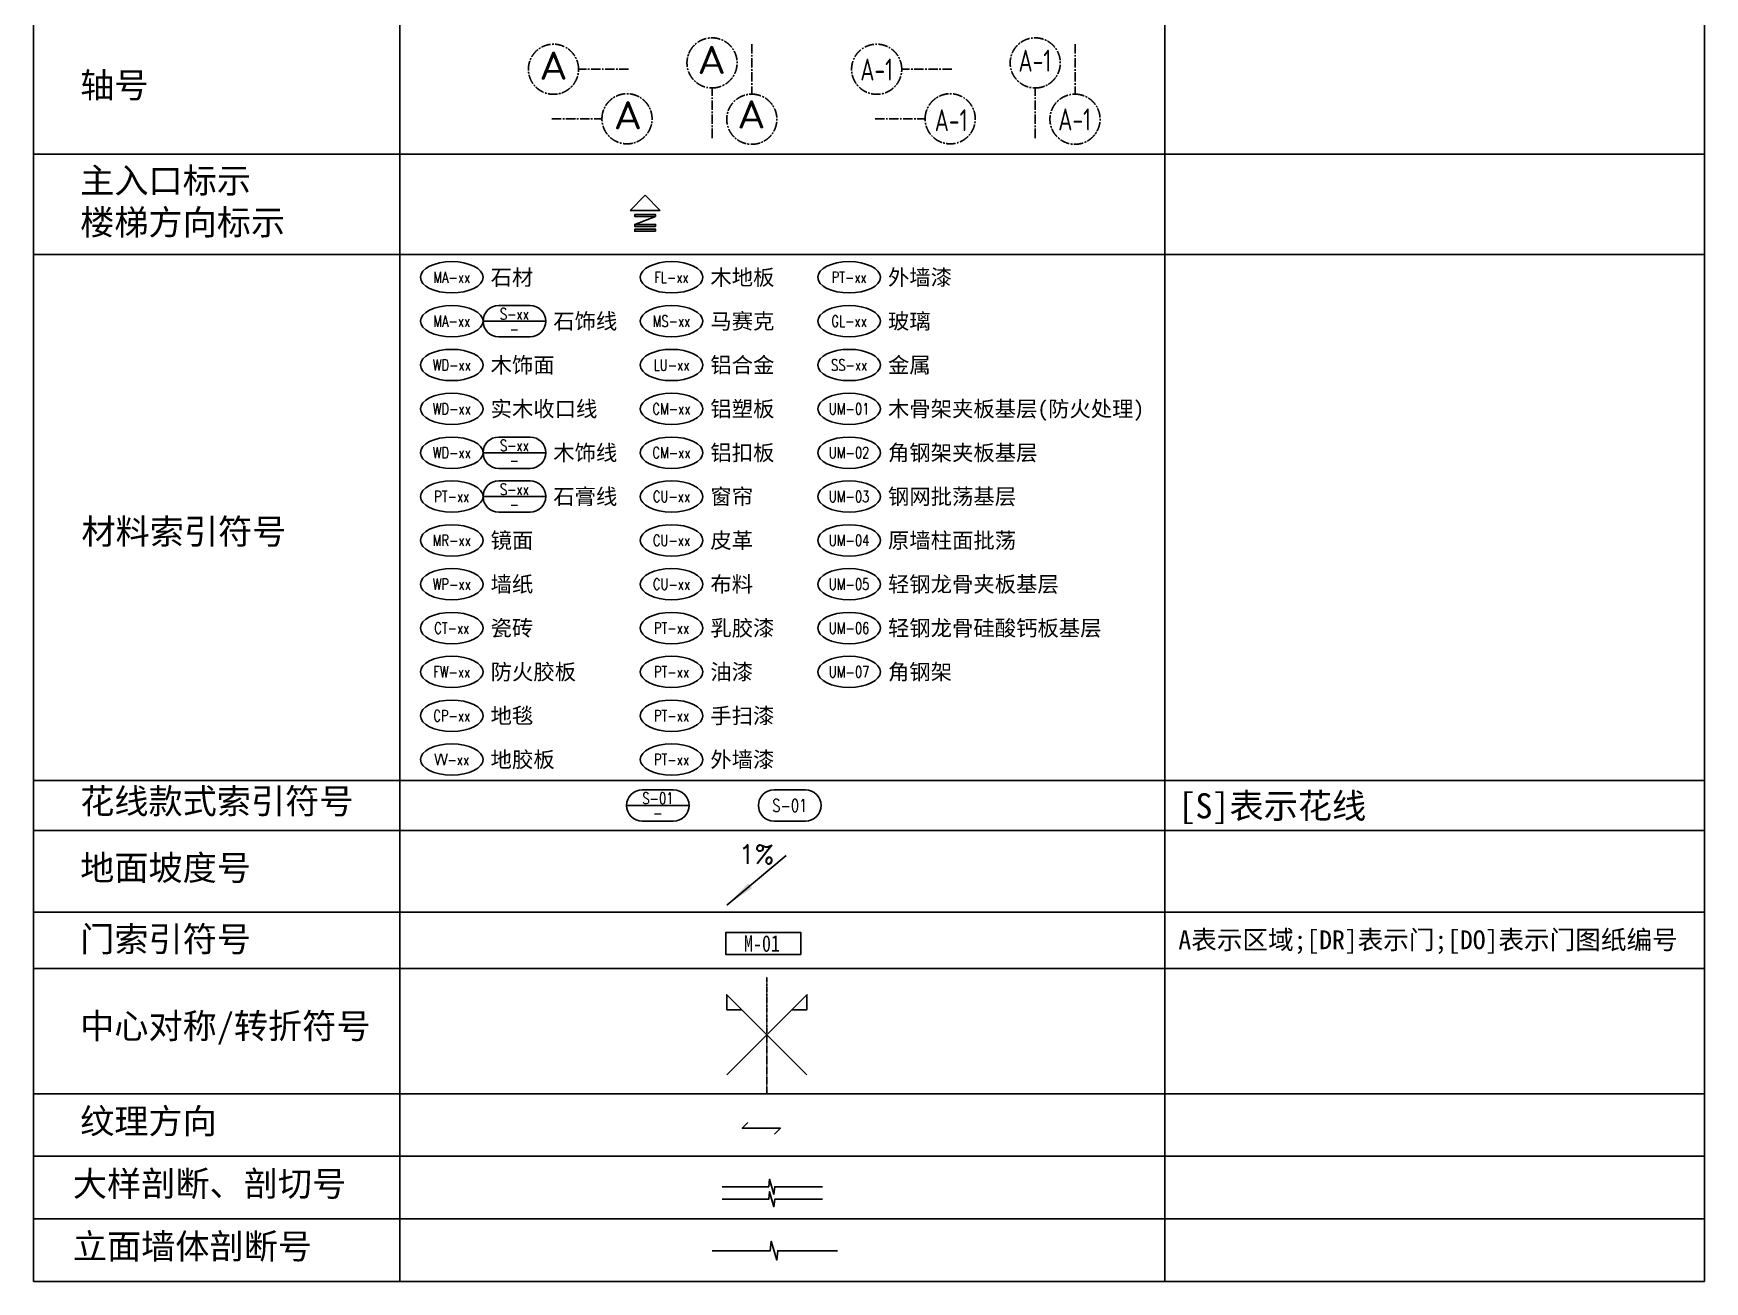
# Model space of a CAD drawing. Header units: millimetres. Extents: x -235126 to 312941, y -228449 to 114042.
# Drawn here: x 46540 to 99910, y 35428 to 75287 of the extents above; entities that cross this region are included whole.
import ezdxf
from ezdxf.enums import TextEntityAlignment as Align

# ---------------------------------------------------------------- set-up
doc = ezdxf.new("R2010")
doc.units = ezdxf.units.MM
doc.header["$LTSCALE"] = 800
doc.linetypes.add('CENTER2', pattern=[1.125, 0.75, -0.125, 0.125, -0.125])
doc.linetypes.add('PHANTOM2', pattern=[1.25, 0.625, -0.125, 0.125, -0.125, 0.125, -0.125])
doc.layers.add('AXIS', color=3, linetype='Continuous')
doc.layers.add('FC-地坪铺贴', color=8, linetype='Continuous')
doc.styles.add('HAN', font='romans', dxfattribs={"bigfont": 'hzdx.shx'})
doc.styles.add('HZDX', font='isocp3.shx', dxfattribs={"width": 0.8, "bigfont": 'hzdx.shx'})
doc.styles.add('ISO', font='ISOCP.shx', dxfattribs={"width": 0.75})
doc.styles.add('LINEDRAW', font='txt.shx', dxfattribs={"width": 0.7, "bigfont": '1.shx'})
doc.styles.add('TXT', font='txt.shx')
doc.styles.add('宋-ZY', font='')
doc.styles.add('繁线体', font='simhei.ttf')
doc.styles.add('黑体', font='simhei.ttf', dxfattribs={"width": 0.8})
doc.styles.get('宋-ZY').set_extended_font_data('SimSun')

# ---------------------------------------------------------------- blocks, each defined once
blk = doc.blocks.new('MH3.5')
at = {"color": 2}
blk.add_lwpolyline([(12, -1.75), (0, -1.75), (0, 1.75), (12, 1.75)], close=True, dxfattribs=at)
at = {"color": 4, "ltscale": 2, "style": 'HZDX', "width": 0.8}
blk.add_attdef('CH+2.400', text='', height=2.64, dxfattribs=at).set_placement((5.78, 0.01), align=Align.MIDDLE_CENTER)
blk = doc.blocks.new('MARK-IN')
for p, q in [((-120, -123), (0, 0)), ((0, 0), (120, -123)), ((-120, -123), (120, -123)), ((-83, -235), (83, -171))]:
    blk.add_line(p, q)
for points in [[(83, -171), (83, -156), (-83, -156), (-83, -171)], [(83, -250), (83, -235), (-83, -235), (-83, -250)], [(83, -289), (83, -273), (-83, -273), (-83, -289)]]:
    blk.add_lwpolyline(points, close=True)
blk = doc.blocks.new('A$C48007FC5')
at = {"color": 2}
blk.add_line((0, 0), (9.47, 7.93), dxfattribs=at)
blk.add_solid([(0, 0), (3.37, 3.45), (3.99, 2.71)], dxfattribs=at)
at = {"color": 7, "style": 'HAN'}
blk.add_text('1%', height=3, rotation=359.7652, dxfattribs=at).set_placement((1.87, 6.61))
blk = doc.blocks.new('MARK-S-2')
at = {"color": 0}
blk.add_lwpolyline([(7.5, 2.5), (2.5, 2.5, 1), (2.5, -2.5), (7.5, -2.5, 1)], format="xyb", close=True, dxfattribs=at)
at = {"color": 7, "style": 'LINEDRAW', "width": 0.75}
blk.add_attdef('S-01', text='', height=2, dxfattribs=at).set_placement((5, 0), align=Align.MIDDLE_CENTER)
blk = doc.blocks.new('MARK-S-1')
blk.add_line((0, 0), (10, 0))
at = {"color": 0}
blk.add_lwpolyline([(7.5, 2.5), (2.5, 2.5, 1), (2.5, -2.5), (7.5, -2.5, 1)], format="xyb", close=True, dxfattribs=at)
at = {"color": 7, "style": 'LINEDRAW', "width": 0.75}
for tag, p in [('S-01', (5, 1.15)), ('-', (5, -1.23))]:
    blk.add_attdef(tag, text='', height=1.8, dxfattribs=at).set_placement(p, align=Align.MIDDLE_CENTER)
blk = doc.blocks.new('MARK-ME-M1')
blk.add_ellipse((5, 0), major_axis=(5, 0), ratio=0.5)
at = {"color": 7, "style": '宋-ZY'}
blk.add_attdef('MA-XX', text='', height=1.88, dxfattribs=at).set_placement((5, 0), align=Align.MIDDLE_CENTER)
blk.add_attdef('材料', text='', height=2.5, dxfattribs=at).set_placement((11.2, 0), align=Align.MIDDLE_LEFT)
blk = doc.blocks.new('MARK-ME-M2')
blk.add_line((10, 0), (20, 0))
blk.add_lwpolyline([(17.5, 2.5), (12.5, 2.5, 1), (12.5, -2.5), (17.5, -2.5, 1)], format="xyb", close=True)
blk.add_ellipse((5, 0), major_axis=(5, 0), ratio=0.5)
at = {"color": 2, "style": 'TXT', "width": 0.75}
for tag, p in [('MA-XX', (5, 0)), ('S-01', (15, 1.15)), ('-', (15, -1.23))]:
    blk.add_attdef(tag, text='', height=1.8, dxfattribs=at).set_placement(p, align=Align.MIDDLE_CENTER)
at = {"color": 7, "style": '宋-ZY'}
blk.add_attdef('材料', text='', height=2.5, dxfattribs=at).set_placement((21.2, 0), align=Align.MIDDLE_LEFT)
blk = doc.blocks.new('ZHTHA1')
at = {"color": 8, "linetype": 'CENTER2', "ltscale": 0.0025}
blk.add_line((0, 0), (-8, 0), dxfattribs=at)
blk.add_ellipse((-12, 0), major_axis=(2.83, 2.83), ratio=1, start_param=5.497787, end_param=11.780972, dxfattribs=at)
at = {"color": 7, "style": 'ISO', "width": 1.25}
blk.add_attdef('A', text='', height=4.5, dxfattribs=at).set_placement((-12, -3.03), align=Align.BOTTOM_CENTER)

msp = doc.modelspace()

# ---------------------------------------------------------------- linework, layer by layer
for p, q in [((46539.6, 107235.5), (46539.6, 35428.4)), ((58244.9, 107235.5), (58244.9, 35428.4)), ((82675.5, 107235.5), (82675.5, 35428.4)), ((99909.9, 107235.5), (99909.9, 35428.4)), ((46539.6, 71428.4), (99909.9, 71428.4)), ((46539.6, 71428.4), (99909.9, 71428.4)), ((46539.6, 68228.4), (99909.9, 68228.4)), ((46539.6, 68228.4), (99909.9, 68228.4)), ((46539.6, 51428.4), (99909.9, 51428.4)), ((46539.6, 51428.4), (99909.9, 51428.4)), ((46539.6, 51428.4), (99909.9, 51428.4)), ((46539.6, 49828.4), (99909.9, 49828.4)), ((46539.6, 49828.4), (99909.9, 49828.4)), ((46539.6, 49828.4), (99909.9, 49828.4)), ((46539.6, 47228.4), (99909.9, 47228.4)), ((46539.6, 47228.4), (99909.9, 47228.4)), ((46539.6, 47228.4), (99909.9, 47228.4)), ((46539.6, 47228.4), (99909.9, 47228.4)), ((46539.6, 47228.4), (99909.9, 47228.4)), ((46539.6, 47228.4), (99909.9, 47228.4)), ((46539.6, 47228.4), (99909.9, 47228.4)), ((46539.6, 45428.4), (99909.9, 45428.4)), ((46539.6, 41428.4), (99909.9, 41428.4)), ((46539.6, 41428.4), (99909.9, 41428.4)), ((46539.6, 41428.4), (99909.9, 41428.4)), ((46539.6, 39428.4), (99909.9, 39428.4)), ((46539.6, 37428.4), (99909.9, 37428.4)), ((46539.6, 35428.4), (99909.9, 35428.4))]:
    msp.add_line(p, q)
at = {"color": 253, "linetype": 'PHANTOM2', "ltscale": 0.01}
msp.add_line((69960.2, 45161.7), (69960.2, 41436.1), dxfattribs=at)
msp.add_lwpolyline([(71029.1, 69655.5, 0, 0, 0), (73138, 69655.5, 240, 0, 0), (74077.2, 69655.5, 0, 0, 0)], format="xyseb")
at = {"color": 2}
for points in [[(69160.2, 44106.7), (68680.2, 44106.7), (68680.2, 44586.7), (71240.2, 42026.7)], [(70760.2, 44106.7), (71240.2, 44106.7), (71240.2, 44586.7), (68680.2, 42026.7)]]:
    msp.add_lwpolyline(points, dxfattribs=at)
at = {"color": 7}
for points in [[(71739.6, 38457.6), (70213.8, 38457.6), (70189.8, 38217.6), (70045.8, 38697.6), (70021.4, 38457.6), (68538, 38457.6)], [(71739.6, 38057.6), (70213.8, 38057.6), (70189.8, 37817.6), (70045.8, 38297.6), (70021.4, 38057.6), (68538, 38057.6)], [(72219.2, 36413.5), (70311.9, 36413.5), (70281.9, 36113.5), (70101.9, 36713.5), (70071.5, 36413.5), (68217.2, 36413.5)]]:
    msp.add_lwpolyline(points, dxfattribs=at)
at = {"layer": 'FC-地坪铺贴', "color": 7}
msp.add_lwpolyline([(69359.5, 40505.2), (69174.9, 40322.3), (70396.3, 40322.3), (70211.7, 40139.5)], dxfattribs=at)

# ---------------------------------------------------------------- block references
for name, p, xscale, yscale, zscale in [('MARK-IN', (66075.6, 70126.2), 4, 4, 4), ('A$C48007FC5', (68689.3, 47450.8), 200, 200, 200)]:
    msp.add_blockref(name, p, dxfattribs=dict(xscale=xscale, yscale=yscale, zscale=zscale))
ref = msp.add_blockref('MARK-ME-M1', (58899.9, 67498.4), dxfattribs=dict(xscale=200, yscale=200, zscale=200))
ref.add_attrib('材料', '石材', dxfattribs={"color": 7, "height": 500, "style": '宋-ZY'}).set_placement((61139.9, 67498.4), align=Align.MIDDLE_LEFT)
ref.add_attrib('MA-XX', 'MA-xx', dxfattribs={"color": 2, "height": 360, "style": 'TXT', "width": 0.75}).set_placement((59899.9, 67498.4), align=Align.MIDDLE_CENTER)
ref = msp.add_blockref('MARK-ME-M1', (65918, 67498.4), dxfattribs=dict(xscale=200, yscale=200, zscale=200))
ref.add_attrib('材料', '木地板', dxfattribs={"color": 7, "height": 500, "style": '宋-ZY'}).set_placement((68158, 67498.4), align=Align.MIDDLE_LEFT)
ref.add_attrib('MA-XX', 'FL-xx', dxfattribs={"color": 2, "height": 360, "style": 'TXT', "width": 0.75}).set_placement((66918, 67498.4), align=Align.MIDDLE_CENTER)
ref = msp.add_blockref('MARK-ME-M1', (71590.1, 67498.4), dxfattribs=dict(xscale=200, yscale=200, zscale=200))
ref.add_attrib('材料', '外墙漆', dxfattribs={"color": 7, "height": 500, "style": '宋-ZY'}).set_placement((73830.1, 67498.4), align=Align.MIDDLE_LEFT)
ref.add_attrib('MA-XX', 'PT-xx', dxfattribs={"color": 2, "height": 360, "style": 'TXT', "width": 0.75}).set_placement((72590.1, 67498.4), align=Align.MIDDLE_CENTER)
at = {"xscale": 200, "yscale": 200, "zscale": 200}
for p, values in [((58899.9, 66098.4), {'MA-XX': 'MA-xx', '-': '-', 'S-01': 'S-xx', '材料': '石饰线'}), ((58899.9, 61898.4), {'MA-XX': 'WD-xx', '-': '-', 'S-01': 'S-xx', '材料': '木饰线'}), ((58899.9, 60498.4), {'MA-XX': 'PT-xx', '-': '-', 'S-01': 'S-xx', '材料': '石膏线'})]:
    msp.add_blockref('MARK-ME-M2', p, dxfattribs=at).add_auto_attribs(values)
ref = msp.add_blockref('MARK-ME-M1', (65918, 66098.4), dxfattribs=dict(xscale=200, yscale=200, zscale=200))
ref.add_attrib('材料', '马赛克', dxfattribs={"color": 7, "height": 500, "style": '宋-ZY'}).set_placement((68158, 66098.4), align=Align.MIDDLE_LEFT)
ref.add_attrib('MA-XX', 'MS-xx', dxfattribs={"color": 2, "height": 360, "style": 'TXT', "width": 0.75}).set_placement((66918, 66098.4), align=Align.MIDDLE_CENTER)
ref = msp.add_blockref('MARK-ME-M1', (71590.1, 66098.4), dxfattribs=dict(xscale=200, yscale=200, zscale=200))
ref.add_attrib('材料', '玻璃', dxfattribs={"color": 7, "height": 500, "style": '宋-ZY'}).set_placement((73830.1, 66098.4), align=Align.MIDDLE_LEFT)
ref.add_attrib('MA-XX', 'GL-xx', dxfattribs={"color": 2, "height": 360, "style": 'TXT', "width": 0.75}).set_placement((72590.1, 66098.4), align=Align.MIDDLE_CENTER)
ref = msp.add_blockref('MARK-ME-M1', (58899.9, 64698.4), dxfattribs=dict(xscale=200, yscale=200, zscale=200))
ref.add_attrib('材料', '木饰面', dxfattribs={"color": 7, "height": 500, "style": '宋-ZY'}).set_placement((61139.9, 64698.4), align=Align.MIDDLE_LEFT)
ref.add_attrib('MA-XX', 'WD-xx', dxfattribs={"color": 2, "height": 360, "style": 'TXT', "width": 0.75}).set_placement((59899.9, 64698.4), align=Align.MIDDLE_CENTER)
ref = msp.add_blockref('MARK-ME-M1', (65918, 64698.4), dxfattribs=dict(xscale=200, yscale=200, zscale=200))
ref.add_attrib('材料', '铝合金', dxfattribs={"color": 7, "height": 500, "style": '宋-ZY'}).set_placement((68158, 64698.4), align=Align.MIDDLE_LEFT)
ref.add_attrib('MA-XX', 'LU-xx', dxfattribs={"color": 2, "height": 360, "style": 'TXT', "width": 0.75}).set_placement((66918, 64698.4), align=Align.MIDDLE_CENTER)
ref = msp.add_blockref('MARK-ME-M1', (71590.1, 64698.4), dxfattribs=dict(xscale=200, yscale=200, zscale=200))
ref.add_attrib('材料', '金属', dxfattribs={"color": 7, "height": 500, "style": '宋-ZY'}).set_placement((73830.1, 64698.4), align=Align.MIDDLE_LEFT)
ref.add_attrib('MA-XX', 'SS-xx', dxfattribs={"color": 2, "height": 360, "style": 'TXT', "width": 0.75}).set_placement((72590.1, 64698.4), align=Align.MIDDLE_CENTER)
ref = msp.add_blockref('MARK-ME-M1', (58899.9, 63298.4), dxfattribs=dict(xscale=200, yscale=200, zscale=200))
ref.add_attrib('材料', '实木收口线', dxfattribs={"color": 7, "height": 500, "style": '宋-ZY'}).set_placement((61139.9, 63298.4), align=Align.MIDDLE_LEFT)
ref.add_attrib('MA-XX', 'WD-xx', dxfattribs={"color": 2, "height": 360, "style": 'TXT', "width": 0.75}).set_placement((59899.9, 63298.4), align=Align.MIDDLE_CENTER)
ref = msp.add_blockref('MARK-ME-M1', (65918, 63298.4), dxfattribs=dict(xscale=200, yscale=200, zscale=200))
ref.add_attrib('材料', '铝塑板', dxfattribs={"color": 7, "height": 500, "style": '宋-ZY'}).set_placement((68158, 63298.4), align=Align.MIDDLE_LEFT)
ref.add_attrib('MA-XX', 'CM-xx', dxfattribs={"color": 2, "height": 360, "style": 'TXT', "width": 0.75}).set_placement((66918, 63298.4), align=Align.MIDDLE_CENTER)
ref = msp.add_blockref('MARK-ME-M1', (71590.1, 63298.4), dxfattribs=dict(xscale=200, yscale=200, zscale=200))
ref.add_attrib('材料', '木骨架夹板基层(防火处理)', dxfattribs={"color": 7, "height": 500, "style": '宋-ZY'}).set_placement((73830.1, 63298.4), align=Align.MIDDLE_LEFT)
ref.add_attrib('MA-XX', 'UM-01', dxfattribs={"color": 2, "height": 360, "style": 'TXT', "width": 0.75}).set_placement((72590.1, 63298.4), align=Align.MIDDLE_CENTER)
ref = msp.add_blockref('MARK-ME-M1', (65918, 61898.4), dxfattribs=dict(xscale=200, yscale=200, zscale=200))
ref.add_attrib('材料', '铝扣板', dxfattribs={"color": 7, "height": 500, "style": '宋-ZY'}).set_placement((68158, 61898.4), align=Align.MIDDLE_LEFT)
ref.add_attrib('MA-XX', 'CM-xx', dxfattribs={"color": 2, "height": 360, "style": 'TXT', "width": 0.75}).set_placement((66918, 61898.4), align=Align.MIDDLE_CENTER)
ref = msp.add_blockref('MARK-ME-M1', (71590.1, 61898.4), dxfattribs=dict(xscale=200, yscale=200, zscale=200))
ref.add_attrib('材料', '角钢架夹板基层', dxfattribs={"color": 7, "height": 500, "style": '宋-ZY'}).set_placement((73830.1, 61898.4), align=Align.MIDDLE_LEFT)
ref.add_attrib('MA-XX', 'UM-02', dxfattribs={"color": 2, "height": 360, "style": 'TXT', "width": 0.75}).set_placement((72590.1, 61898.4), align=Align.MIDDLE_CENTER)
ref = msp.add_blockref('MARK-ME-M1', (65918, 60498.4), dxfattribs=dict(xscale=200, yscale=200, zscale=200))
ref.add_attrib('材料', '窗帘', dxfattribs={"color": 7, "height": 500, "style": '宋-ZY'}).set_placement((68158, 60498.4), align=Align.MIDDLE_LEFT)
ref.add_attrib('MA-XX', 'CU-xx', dxfattribs={"color": 2, "height": 360, "style": 'TXT', "width": 0.75}).set_placement((66918, 60498.4), align=Align.MIDDLE_CENTER)
ref = msp.add_blockref('MARK-ME-M1', (71590.1, 60498.4), dxfattribs=dict(xscale=200, yscale=200, zscale=200))
ref.add_attrib('材料', '钢网批荡基层', dxfattribs={"color": 7, "height": 500, "style": '宋-ZY'}).set_placement((73830.1, 60498.4), align=Align.MIDDLE_LEFT)
ref.add_attrib('MA-XX', 'UM-03', dxfattribs={"color": 2, "height": 360, "style": 'TXT', "width": 0.75}).set_placement((72590.1, 60498.4), align=Align.MIDDLE_CENTER)
ref = msp.add_blockref('MARK-ME-M1', (58899.9, 59098.4), dxfattribs=dict(xscale=200, yscale=200, zscale=200))
ref.add_attrib('材料', '镜面', dxfattribs={"color": 7, "height": 500, "style": '宋-ZY'}).set_placement((61139.9, 59098.4), align=Align.MIDDLE_LEFT)
ref.add_attrib('MA-XX', 'MR-xx', dxfattribs={"color": 2, "height": 360, "style": 'TXT', "width": 0.75}).set_placement((59899.9, 59098.4), align=Align.MIDDLE_CENTER)
ref = msp.add_blockref('MARK-ME-M1', (65918, 59098.4), dxfattribs=dict(xscale=200, yscale=200, zscale=200))
ref.add_attrib('材料', '皮革', dxfattribs={"color": 7, "height": 500, "style": '宋-ZY'}).set_placement((68158, 59098.4), align=Align.MIDDLE_LEFT)
ref.add_attrib('MA-XX', 'CU-xx', dxfattribs={"color": 2, "height": 360, "style": 'TXT', "width": 0.75}).set_placement((66918, 59098.4), align=Align.MIDDLE_CENTER)
ref = msp.add_blockref('MARK-ME-M1', (71590.1, 59098.4), dxfattribs=dict(xscale=200, yscale=200, zscale=200))
ref.add_attrib('材料', '原墙柱面批荡', dxfattribs={"color": 7, "height": 500, "style": '宋-ZY'}).set_placement((73830.1, 59098.4), align=Align.MIDDLE_LEFT)
ref.add_attrib('MA-XX', 'UM-04', dxfattribs={"color": 2, "height": 360, "style": 'TXT', "width": 0.75}).set_placement((72590.1, 59098.4), align=Align.MIDDLE_CENTER)
ref = msp.add_blockref('MARK-ME-M1', (58899.9, 57698.4), dxfattribs=dict(xscale=200, yscale=200, zscale=200))
ref.add_attrib('材料', '墙纸', dxfattribs={"color": 7, "height": 500, "style": '宋-ZY'}).set_placement((61139.9, 57698.4), align=Align.MIDDLE_LEFT)
ref.add_attrib('MA-XX', 'WP-xx', dxfattribs={"color": 2, "height": 360, "style": 'TXT', "width": 0.75}).set_placement((59899.9, 57698.4), align=Align.MIDDLE_CENTER)
ref = msp.add_blockref('MARK-ME-M1', (65918.9, 57698.4), dxfattribs=dict(xscale=200, yscale=200, zscale=200))
ref.add_attrib('材料', '布料', dxfattribs={"color": 7, "height": 500, "style": '宋-ZY'}).set_placement((68158.9, 57698.4), align=Align.MIDDLE_LEFT)
ref.add_attrib('MA-XX', 'CU-xx', dxfattribs={"color": 2, "height": 360, "style": 'TXT', "width": 0.75}).set_placement((66918.9, 57698.4), align=Align.MIDDLE_CENTER)
ref = msp.add_blockref('MARK-ME-M1', (71590.1, 57698.4), dxfattribs=dict(xscale=200, yscale=200, zscale=200))
ref.add_attrib('材料', '轻钢龙骨夹板基层', dxfattribs={"color": 7, "height": 500, "style": '宋-ZY'}).set_placement((73830.1, 57698.4), align=Align.MIDDLE_LEFT)
ref.add_attrib('MA-XX', 'UM-05', dxfattribs={"color": 2, "height": 360, "style": 'TXT', "width": 0.75}).set_placement((72590.1, 57698.4), align=Align.MIDDLE_CENTER)
ref = msp.add_blockref('MARK-ME-M1', (58899.9, 56298.4), dxfattribs=dict(xscale=200, yscale=200, zscale=200))
ref.add_attrib('材料', '瓷砖', dxfattribs={"color": 7, "height": 500, "style": '宋-ZY'}).set_placement((61139.9, 56298.4), align=Align.MIDDLE_LEFT)
ref.add_attrib('MA-XX', 'CT-xx', dxfattribs={"color": 2, "height": 360, "style": 'TXT', "width": 0.75}).set_placement((59899.9, 56298.4), align=Align.MIDDLE_CENTER)
ref = msp.add_blockref('MARK-ME-M1', (65918, 56298.4), dxfattribs=dict(xscale=200, yscale=200, zscale=200))
ref.add_attrib('材料', '乳胶漆', dxfattribs={"color": 7, "height": 500, "style": '宋-ZY'}).set_placement((68158, 56298.4), align=Align.MIDDLE_LEFT)
ref.add_attrib('MA-XX', 'PT-xx', dxfattribs={"color": 2, "height": 360, "style": 'TXT', "width": 0.75}).set_placement((66918, 56298.4), align=Align.MIDDLE_CENTER)
ref = msp.add_blockref('MARK-ME-M1', (71590.1, 56298.4), dxfattribs=dict(xscale=200, yscale=200, zscale=200))
ref.add_attrib('材料', '轻钢龙骨硅酸钙板基层', dxfattribs={"color": 7, "height": 500, "style": '宋-ZY'}).set_placement((73830.1, 56298.4), align=Align.MIDDLE_LEFT)
ref.add_attrib('MA-XX', 'UM-06', dxfattribs={"color": 2, "height": 360, "style": 'TXT', "width": 0.75}).set_placement((72590.1, 56298.4), align=Align.MIDDLE_CENTER)
ref = msp.add_blockref('MARK-ME-M1', (58899.9, 54898.4), dxfattribs=dict(xscale=200, yscale=200, zscale=200))
ref.add_attrib('材料', '防火胶板', dxfattribs={"color": 7, "height": 500, "style": '宋-ZY'}).set_placement((61139.9, 54898.4), align=Align.MIDDLE_LEFT)
ref.add_attrib('MA-XX', 'FW-xx', dxfattribs={"color": 2, "height": 360, "style": 'TXT', "width": 0.75}).set_placement((59899.9, 54898.4), align=Align.MIDDLE_CENTER)
ref = msp.add_blockref('MARK-ME-M1', (65918, 54898.4), dxfattribs=dict(xscale=200, yscale=200, zscale=200))
ref.add_attrib('材料', '油漆', dxfattribs={"color": 7, "height": 500, "style": '宋-ZY'}).set_placement((68158, 54898.4), align=Align.MIDDLE_LEFT)
ref.add_attrib('MA-XX', 'PT-xx', dxfattribs={"color": 2, "height": 360, "style": 'TXT', "width": 0.75}).set_placement((66918, 54898.4), align=Align.MIDDLE_CENTER)
ref = msp.add_blockref('MARK-ME-M1', (71590.1, 54898.4), dxfattribs=dict(xscale=200, yscale=200, zscale=200))
ref.add_attrib('材料', '角钢架', dxfattribs={"color": 7, "height": 500, "style": '宋-ZY'}).set_placement((73830.1, 54898.4), align=Align.MIDDLE_LEFT)
ref.add_attrib('MA-XX', 'UM-07', dxfattribs={"color": 2, "height": 360, "style": 'TXT', "width": 0.75}).set_placement((72590.1, 54898.4), align=Align.MIDDLE_CENTER)
ref = msp.add_blockref('MARK-ME-M1', (58899.9, 53498.4), dxfattribs=dict(xscale=200, yscale=200, zscale=200))
ref.add_attrib('材料', '地毯', dxfattribs={"color": 7, "height": 500, "style": '宋-ZY'}).set_placement((61139.9, 53498.4), align=Align.MIDDLE_LEFT)
ref.add_attrib('MA-XX', 'CP-xx', dxfattribs={"color": 2, "height": 360, "style": 'TXT', "width": 0.75}).set_placement((59899.9, 53498.4), align=Align.MIDDLE_CENTER)
ref = msp.add_blockref('MARK-ME-M1', (65918, 53498.4), dxfattribs=dict(xscale=200, yscale=200, zscale=200))
ref.add_attrib('材料', '手扫漆', dxfattribs={"color": 7, "height": 500, "style": '宋-ZY'}).set_placement((68158, 53498.4), align=Align.MIDDLE_LEFT)
ref.add_attrib('MA-XX', 'PT-xx', dxfattribs={"color": 2, "height": 360, "style": 'TXT', "width": 0.75}).set_placement((66918, 53498.4), align=Align.MIDDLE_CENTER)
ref = msp.add_blockref('MARK-ME-M1', (58899.9, 52098.4), dxfattribs=dict(xscale=200, yscale=200, zscale=200))
ref.add_attrib('材料', '地胶板', dxfattribs={"color": 7, "height": 500, "style": '宋-ZY'}).set_placement((61139.9, 52098.4), align=Align.MIDDLE_LEFT)
ref.add_attrib('MA-XX', 'VV-xx', dxfattribs={"color": 2, "height": 360, "style": 'TXT', "width": 0.75}).set_placement((59899.9, 52098.4), align=Align.MIDDLE_CENTER)
ref = msp.add_blockref('MARK-ME-M1', (65918, 52098.4), dxfattribs=dict(xscale=200, yscale=200, zscale=200))
ref.add_attrib('材料', '外墙漆', dxfattribs={"color": 7, "height": 500, "style": '宋-ZY'}).set_placement((68158, 52098.4), align=Align.MIDDLE_LEFT)
ref.add_attrib('MA-XX', 'PT-xx', dxfattribs={"color": 2, "height": 360, "style": 'TXT', "width": 0.75}).set_placement((66918, 52098.4), align=Align.MIDDLE_CENTER)
ref = msp.add_blockref('MARK-S-1', (65481.3, 50632.8), dxfattribs=dict(xscale=200, yscale=200, zscale=200))
ref.add_attrib('-', '-', dxfattribs={"color": 2, "height": 360, "style": 'LINEDRAW', "width": 0.75}).set_placement((66481.3, 50387), align=Align.MIDDLE_CENTER)
ref.add_attrib('S-01', 'S-01', dxfattribs={"color": 2, "height": 360, "style": 'TXT', "width": 0.75}).set_placement((66481.3, 50862.1), align=Align.MIDDLE_CENTER)
ref = msp.add_blockref('MARK-S-2', (69692.9, 50632.8), dxfattribs=dict(xscale=200, yscale=200, zscale=200))
ref.add_attrib('S-01', 'S-01', dxfattribs={"color": 2, "height": 400, "style": 'TXT', "width": 0.75}).set_placement((70692.9, 50632.8), align=Align.MIDDLE_CENTER)
ref = msp.add_blockref('MH3.5', (68651.5, 46223.8), dxfattribs=dict(xscale=200, yscale=200, zscale=200))
ref.add_attrib('CH+2.400', 'M-01', dxfattribs={"ltscale": 2, "height": 528, "style": '黑体', "width": 0.8}).set_placement((69806.5, 46225), align=Align.MIDDLE_CENTER)
at = {"layer": 'AXIS'}
ref = msp.add_blockref('ZHTHA1', (65548.3, 74142.9), dxfattribs=dict(at, xscale=200, yscale=200, zscale=200))
ref.add_attrib('A', 'A', dxfattribs={"layer": '0', "color": 2, "height": 900, "style": 'ISO', "width": 1.25}).set_placement((63148.3, 73537.5), align=Align.BOTTOM_CENTER)
ref = msp.add_blockref('ZHTHA1', (68211.9, 71945.5), dxfattribs=dict(at, xscale=200, yscale=200, zscale=200, rotation=269.9999999993705))
ref.add_attrib('A', 'A', dxfattribs={"layer": '0', "color": 2, "height": 900, "style": 'ISO', "width": 1.25}).set_placement((68199.8, 73722.9), align=Align.BOTTOM_CENTER)
ref = msp.add_blockref('ZHTHA1', (69482.1, 74946.8), dxfattribs=dict(at, xscale=-199.9999999999998, yscale=199.9999999999998, zscale=200, rotation=270.000000000988))
ref.add_attrib('A', 'A', dxfattribs={"layer": '0', "color": 2, "height": 900, "style": 'ISO', "width": 1.25}).set_placement((69470, 71981.2), align=Align.BOTTOM_CENTER)
ref = msp.add_blockref('ZHTHA1', (75869.8, 74142.9), dxfattribs=dict(at, xscale=200, yscale=200, zscale=200))
ref.add_attrib('A', 'A-1', dxfattribs={"layer": '0', "color": 2, "height": 700, "style": 'ISO', "width": 0.8}).set_placement((73469.8, 73572.9), align=Align.BOTTOM_CENTER)
ref = msp.add_blockref('ZHTHA1', (78533.5, 71945.5), dxfattribs=dict(at, xscale=200, yscale=200, zscale=200, rotation=269.9999999993705))
ref.add_attrib('A', 'A-1', dxfattribs={"layer": '0', "color": 2, "height": 700, "style": 'ISO', "width": 0.8}).set_placement((78521.4, 73856.2), align=Align.BOTTOM_CENTER)
ref = msp.add_blockref('ZHTHA1', (79803.7, 74946.8), dxfattribs=dict(at, xscale=-199.9999999999998, yscale=199.9999999999998, zscale=200, rotation=270.000000000988))
ref.add_attrib('A', 'A-1', dxfattribs={"layer": '0', "color": 2, "height": 700, "style": 'ISO', "width": 0.8}).set_placement((79791.5, 71981.2), align=Align.BOTTOM_CENTER)
ref = msp.add_blockref('ZHTHA1', (63096.3, 72560.6), dxfattribs=dict(at, xscale=-200, yscale=199.9999999999998, zscale=200))
ref.add_attrib('A', 'A', dxfattribs={"layer": '0', "color": 2, "height": 900, "rotation": 0, "style": 'ISO', "width": 1.25}).set_placement((65525.5, 71955.3), align=Align.BOTTOM_CENTER)
ref = msp.add_blockref('ZHTHA1', (73417.8, 72560.6), dxfattribs=dict(at, xscale=-200, yscale=199.9999999999998, zscale=200))
ref.add_attrib('A', 'A-1', dxfattribs={"layer": '0', "color": 2, "height": 700, "style": 'ISO', "width": 0.8}).set_placement((75847.1, 71955.3), align=Align.BOTTOM_CENTER)

# ---------------------------------------------------------------- texts
at = {"attachment_point": 4, "style": '繁线体'}
for s, insert, char_height in [('轴号', (48031.7, 73589), 800), ('主入口标示\\P楼梯方向标示', (48031.7, 69877.8), 800), ('材料索引符号', (48072, 59335.4), 800), ('花线款式索引符号', (48031.7, 50725.2), 800), ('[S]表示花线', (83105.7, 50528.7), 800), ('地面坡度号', (48031.7, 48600), 800), ('门索引符号', (48031.7, 46322), 800), ('A表示区域;[DR]表示门;[DO]表示门图纸编号', (83105.7, 46264.9), 600), ('中心对称/转折符号', (48031.7, 43492.2), 800), ('纹理方向', (48031.7, 40507.9), 800), ('大样剖断、剖切号', (47799, 38507.9), 800), ('立面墙体剖断号', (47799, 36507.9), 800)]:
    msp.add_mtext(s, dxfattribs=dict(at, insert=insert, char_height=char_height))

doc.saveas('drawing.dxf')
